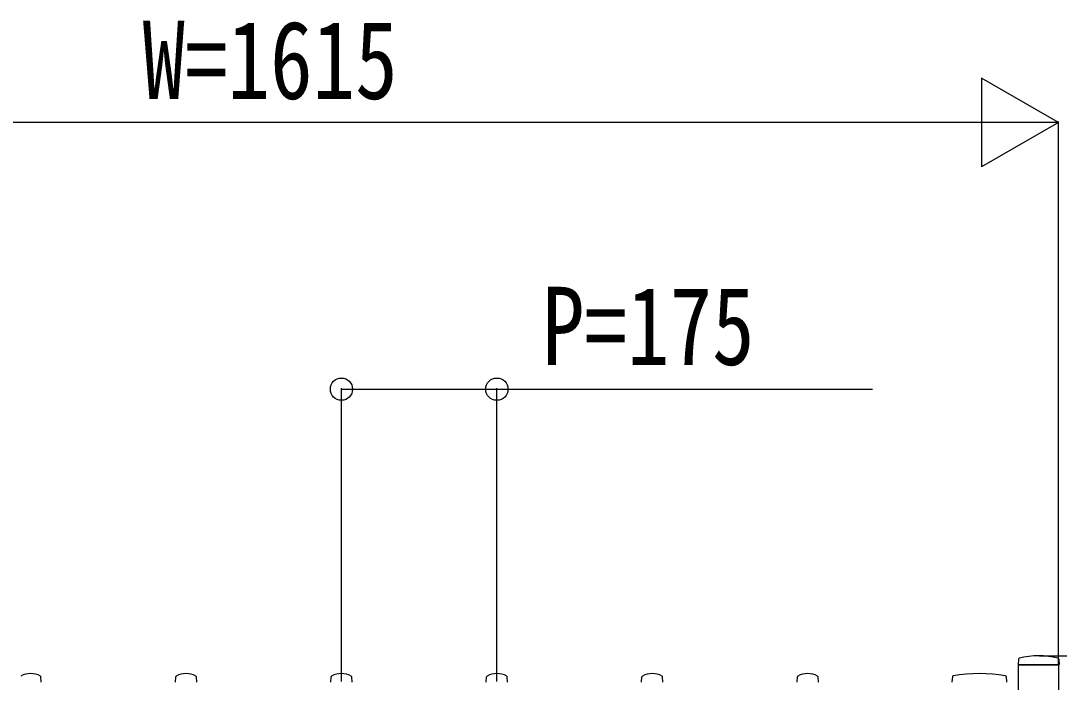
# Model space of a CAD drawing. Units: millimetres, scale not verified. Extents: x -16820 to 16820, y -11880 to 11880.
# Drawn here: x -9578 to -8408, y 6340 to 7084 of the extents above; entities that cross this region are included whole.
import ezdxf
from ezdxf.enums import TextEntityAlignment as Align

# ---------------------------------------------------------------- set-up
doc = ezdxf.new("R2010")
doc.units = ezdxf.units.MM
doc.header["$LTSCALE"] = 50
for name, color, linetype in [('0-3_YKK_13', 4, 'Continuous'), ('0-4_YKK_A1', 4, 'Continuous'), ('0-5_YKK_D', 6, 'Continuous')]:
    doc.layers.add(name, color=color, linetype=linetype)
doc.styles.add('ＭＳ ゴシック', font='')
doc.styles.get('ＭＳ ゴシック').set_extended_font_data('MS Gothic')

msp = doc.modelspace()

# ---------------------------------------------------------------- linework, layer by layer
at = {"layer": '0-3_YKK_13'}
for p, q in [((-8454.05, 6366.39), (-8454.42, 6360.32)), ((-8408.79, 6366.39), (-8408.42, 6360.32)), ((-8408.72, 6360), (-8454.12, 6360)), ((-9554.42, 6340.32), (-9554.8, 6346.44)), ((-9403.42, 6340.32), (-9403.05, 6346.44)), ((-9379.42, 6340.32), (-9379.8, 6346.44)), ((-9228.42, 6340.32), (-9228.05, 6346.44)), ((-9204.42, 6340.32), (-9204.8, 6346.44)), ((-9053.42, 6340.32), (-9053.05, 6346.44)), ((-9029.42, 6340.32), (-9029.8, 6346.44)), ((-8878.42, 6340.32), (-8878.05, 6346.44)), ((-8854.42, 6340.32), (-8854.8, 6346.44)), ((-8703.42, 6340.32), (-8703.05, 6346.44)), ((-8679.42, 6340.32), (-8679.8, 6346.44)), ((-8528.54, 6346.65), (-8528.92, 6340.32)), ((-8467.81, 6346.65), (-8467.42, 6340.32))]:
    msp.add_line(p, q, dxfattribs=at)
for centre, radius, start, end in [((-8453.05, 6366.33), 1, 104.06552, 176.5), ((-8431.42, 6280), 90, 75.93448, 104.06552), ((-8409.79, 6366.33), 1, 3.5, 75.93448), ((-9566.42, 6326.11), 23.89, 62.3399, 117.6601), ((-9391.42, 6326.11), 23.89, 62.3399, 117.6601), ((-9216.42, 6326.11), 23.89, 62.3399, 117.6601), ((-9041.42, 6326.11), 23.89, 62.3399, 117.6601), ((-8866.42, 6326.11), 23.89, 62.3399, 117.6601), ((-8691.42, 6326.11), 23.89, 62.3399, 117.6601), ((-8498.17, 6168.93), 181.07, 80.6148, 99.3852), ((-8454.12, 6360.3), 0.3, 176.5, 270), ((-8408.72, 6360.3), 0.3, 270, 3.5), ((-9555.8, 6346.38), 1, 3.5, 62.3399), ((-9402.05, 6346.38), 1, 117.6601, 176.5), ((-9380.8, 6346.38), 1, 3.5, 62.3399), ((-9227.05, 6346.38), 1, 117.6601, 176.5), ((-9205.8, 6346.38), 1, 3.5, 62.3399), ((-9052.05, 6346.38), 1, 117.6601, 176.5), ((-9030.8, 6346.38), 1, 3.5, 62.3399), ((-8877.05, 6346.38), 1, 117.6601, 176.5), ((-8855.8, 6346.38), 1, 3.5, 62.3399), ((-8702.05, 6346.38), 1, 117.6601, 176.5), ((-8680.8, 6346.38), 1, 3.5, 62.3399), ((-8527.54, 6346.59), 1, 99.38321, 176.5), ((-8468.81, 6346.59), 1, 3.5, 80.61679)]:
    msp.add_arc(centre, radius, start, end, dxfattribs=at)
at = {"layer": '0-4_YKK_A1'}
msp.add_lwpolyline([(-8453.92, 6360), (-8408.92, 6360), (-8408.92, 5230), (-8453.92, 5230)], close=True, dxfattribs=at)
at = {"layer": '0-5_YKK_D'}
for p, q in [((-8408.92, 6970), (-8495.53, 7020)), ((-8495.53, 7020), (-8495.53, 6920)), ((-8508.92, 6970), (-9923.92, 6970)), ((-8408.92, 6970), (-8582.13, 6970)), ((-8408.92, 6970), (-8495.53, 6920)), ((-8408.92, 6361), (-8408.92, 6971)), ((-9216.42, 6341), (-9216.42, 6671)), ((-9041.42, 6341), (-9041.42, 6671)), ((-8430.42, 6370), (-7807.92, 6370))]:
    msp.add_line(p, q, dxfattribs=at)
msp.add_lwpolyline([(-9216.42, 6670), (-9041.42, 6670), (-8618.62, 6670)], dxfattribs=at)
for centre in [(-9216.42, 6670), (-9041.42, 6670)]:
    msp.add_circle(centre, 12.5, dxfattribs=at)

# ---------------------------------------------------------------- texts
at = {"layer": '0-5_YKK_D', "style": 'ＭＳ ゴシック', "width": 0.8}
for s, p in [('W=1615', (-9440.42, 6970)), ('P=175', (-8990.62, 6670.8))]:
    msp.add_text(s, height=87.98, dxfattribs=at).set_placement(p, align=Align.BOTTOM_LEFT)

doc.saveas('drawing.dxf')
